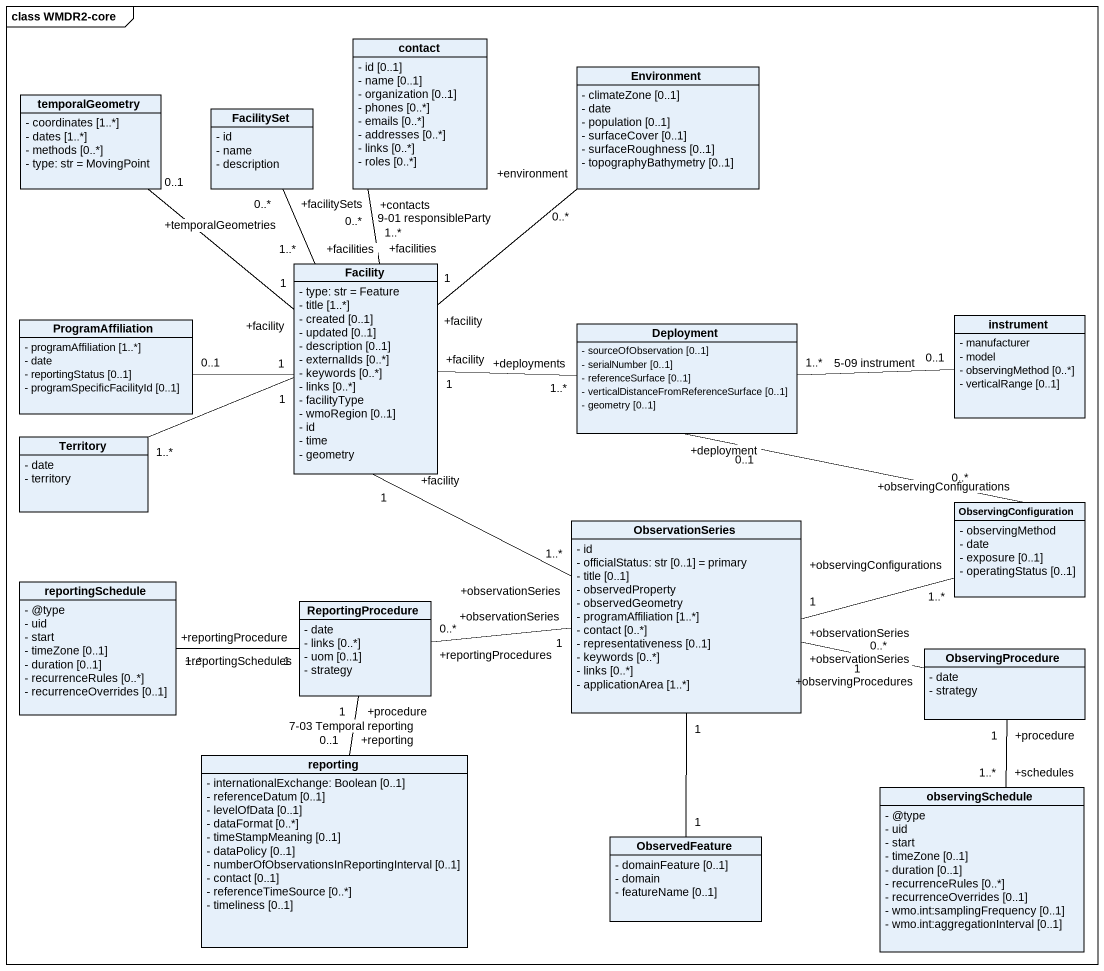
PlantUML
@startuml
mainframe class WMDR2-core
hide circle
hide empty members
skinparam classAttributeIconSize 0
class contact {
  - id [0..1]
  - name [0..1]
  - organization [0..1]
  - phones [0..*]
  - emails [0..*]
  - addresses [0..*]
  - links [0..*]
  - roles [0..*]
}
class temporalGeometry {
  - coordinates [1..*]
  - dates [1..*]
  - methods [0..*]
  - type: str = MovingPoint
}
class Environment {
  - climateZone [0..1]
  - date
  - population [0..1]
  - surfaceCover [0..1]
  - surfaceRoughness [0..1]
  - topographyBathymetry [0..1]
}
class FacilitySet {
  - id
  - name
  - description
}
class Facility {
  - type: str = Feature
  - title [1..*]
  - created [0..1]
  - updated [0..1]
  - description [0..1]
  - externalIds [0..*]
  - keywords [0..*]
  - links [0..*]
  - facilityType
  - wmoRegion [0..1]
  - id
  - time
  - geometry
}
class ProgramAffiliation {
  - programAffiliation [1..*]
  - date
  - reportingStatus [0..1]
  - programSpecificFacilityId [0..1]
}
class Deployment {
  - sourceOfObservation [0..1]
  - serialNumber [0..1]
  - referenceSurface [0..1]
  - verticalDistanceFromReferenceSurface [0..1]
  - geometry [0..1]
}
class instrument {
  - manufacturer
  - model
  - observingMethod [0..*]
  - verticalRange [0..1]
}
class Territory {
  - date
  - territory
}
class ObservationSeries {
  - id
  - officialStatus: str [0..1] = primary
  - title [0..1]
  - observedProperty
  - observedGeometry
  - programAffiliation [1..*]
  - contact [0..*]
  - representativeness [0..1]
  - keywords [0..*]
  - links [0..*]
  - applicationArea [1..*]
}
class ObservingConfiguration {
  - observingMethod
  - date
  - exposure [0..1]
  - operatingStatus [0..1]
}
class reportingSchedule {
  - @type
  - uid
  - start
  - timeZone [0..1]
  - duration [0..1]
  - recurrenceRules [0..*]
  - recurrenceOverrides [0..1]
}
class ReportingProcedure {
  - date
  - links [0..*]
  - uom [0..1]
  - strategy
}
class ObservingProcedure {
  - date
  - strategy
}
class reporting {
  - internationalExchange: Boolean [0..1]
  - referenceDatum [0..1]
  - levelOfData [0..1]
  - dataFormat [0..*]
  - timeStampMeaning [0..1]
  - dataPolicy [0..1]
  - numberOfObservationsInReportingInterval [0..1]
  - contact [0..1]
  - referenceTimeSource [0..*]
  - timeliness [0..1]
}
class observingSchedule {
  - @type
  - uid
  - start
  - timeZone [0..1]
  - duration [0..1]
  - recurrenceRules [0..*]
  - recurrenceOverrides [0..1]
  - wmo.int:samplingFrequency [0..1]
  - wmo.int:aggregationInterval [0..1]
}
class ObservedFeature {
  - domainFeature [0..1]
  - domain
  - featureName [0..1]
}
Facility "+facilities\n0..*" -up- "+contacts\n1..*" contact : 9-01 responsibleParty
Facility "+facility\n1" -up- "+temporalGeometries\n0..1" temporalGeometry
Facility "+facility\n1" -up- "+environment\n0..*" Environment
Facility "+facilities\n1..*" -up- "+facilitySets\n0..*" FacilitySet
Facility "1" -left- "0..1" ProgramAffiliation
Facility "+facility\n1" -right- "+deployments\n1..*" Deployment
Facility "1" -left- "1..*" Territory
Facility "+facility\n1" -- "+observationSeries\n1..*" ObservationSeries
Deployment "1..*" -right- "0..1" instrument : 5-09 instrument
ObservationSeries "+observationSeries\n1" -right- "+observingConfigurations\n1..*" ObservingConfiguration
ObservationSeries "+observationSeries\n1" -left- "+reportingProcedures\n0..*" ReportingProcedure
ObservationSeries "+observationSeries\n1" -right- "+observingProcedures\n0..*" ObservingProcedure
ObservationSeries "1" -- "1" ObservedFeature
ObservingConfiguration "+observingConfigurations\n0..*" -left- "+deployment\n0..1" Deployment
ReportingProcedure "+reportingProcedure\n1" -left- "+reportingSchedules\n1..*" reportingSchedule
ReportingProcedure "+procedure\n1" -- "+reporting\n0..1" reporting : 7-03 Temporal reporting
ObservingProcedure "+procedure\n1" -- "+schedules\n1..*" observingSchedule
@enduml
